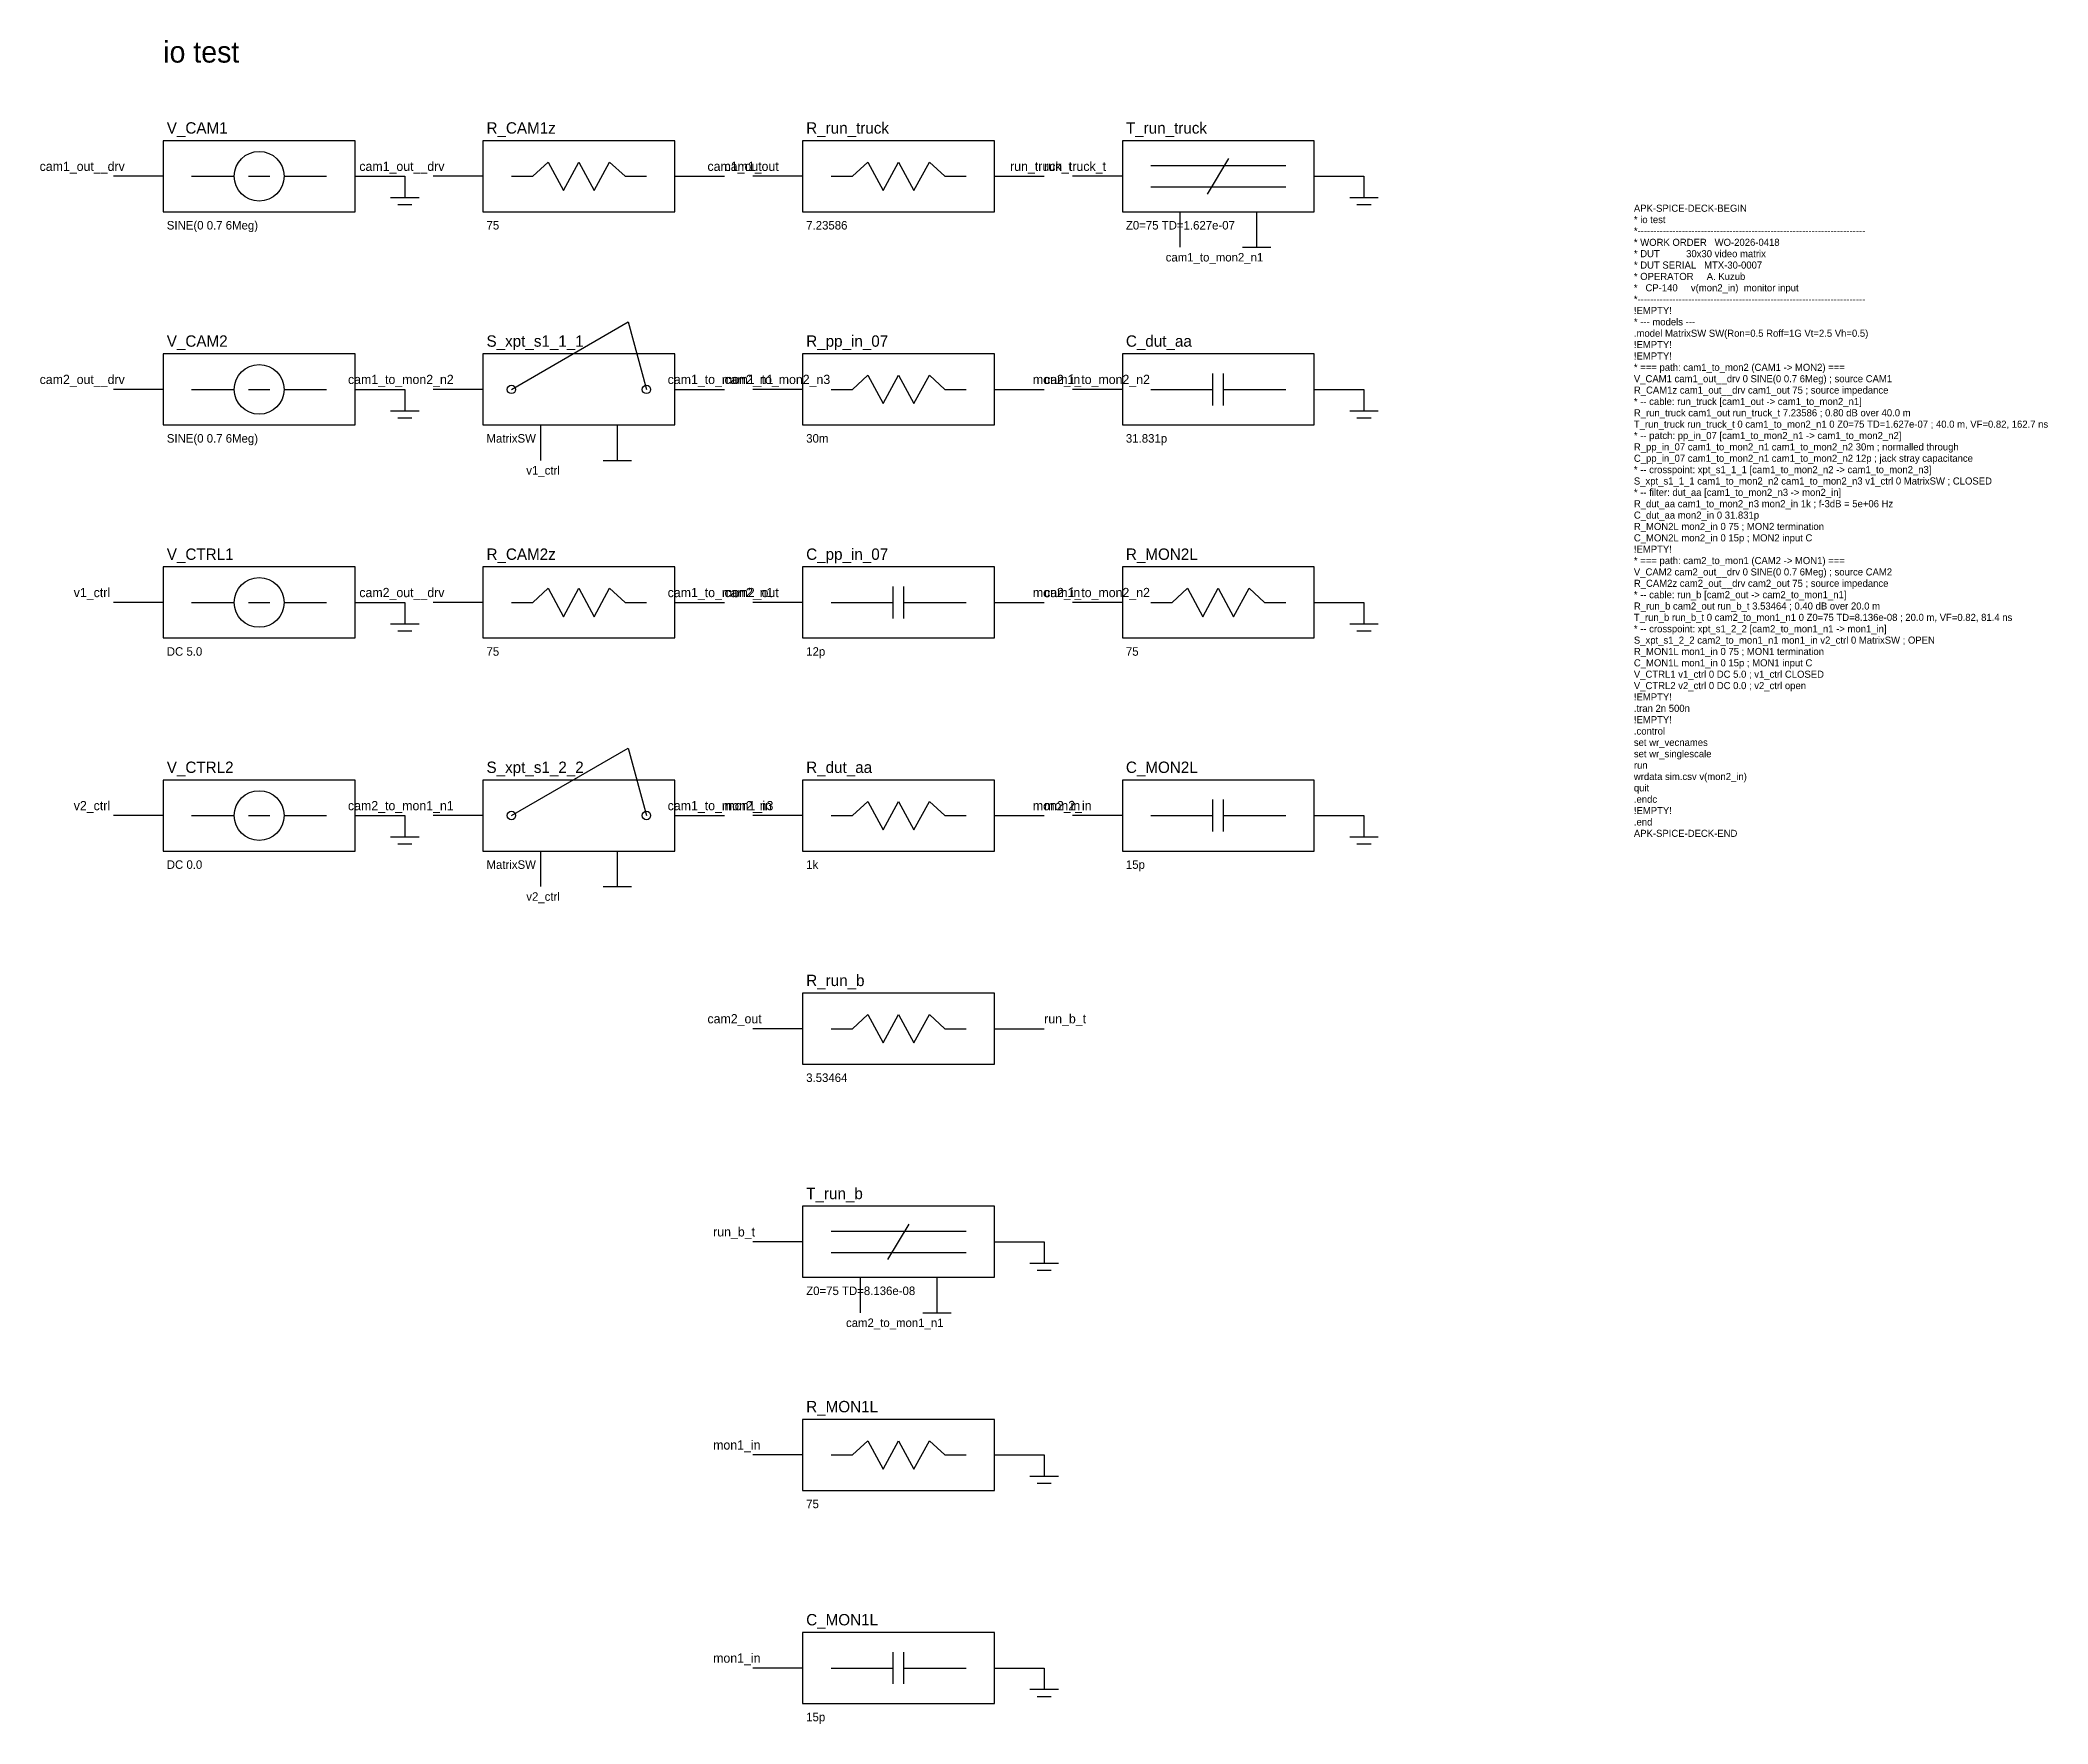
# Model space of a CAD drawing. Extents: x -35 to 531, y -426 to 48.
import ezdxf

# ---------------------------------------------------------------- set-up
doc = ezdxf.new("R2010")
doc.units = 0
for name, color, linetype in [('APK_SPICE', 8, 'CONTINUOUS'), ('LABELS', 2, 'CONTINUOUS'), ('NODES', 7, 'CONTINUOUS'), ('SIG_ACTIVE', 4, 'CONTINUOUS'), ('SIG_OPEN', 1, 'CONTINUOUS')]:
    doc.layers.add(name, color=color, linetype=linetype)

msp = doc.modelspace()

# ---------------------------------------------------------------- linework, layer by layer
at = {"layer": 'SIG_ACTIVE', "color": 4}
for p, q in [((54, 20), (0, 20)), ((0, 20), (0, 0)), ((54, 0), (54, 20)), ((144, 20), (90, 20)), ((90, 20), (90, 0)), ((144, 0), (144, 20)), ((234, 20), (180, 20)), ((180, 20), (180, 0)), ((234, 0), (234, 20)), ((324, 20), (270, 20)), ((270, 20), (270, 0)), ((324, 0), (324, 20)), ((104, 10), (108.333, 14)), ((108.333, 14), (112.667, 6)), ((112.667, 6), (117, 14)), ((117, 14), (121.333, 6)), ((121.333, 6), (125.667, 14)), ((125.667, 14), (130, 10)), ((194, 10), (198.333, 14)), ((198.333, 14), (202.667, 6)), ((202.667, 6), (207, 14)), ((207, 14), (211.333, 6)), ((211.333, 6), (215.667, 14)), ((215.667, 14), (220, 10)), ((278, 13), (316, 13)), ((294, 5), (300, 15)), ((0, 10), (-14, 10)), ((8, 10), (20, 10)), ((24, 10), (30, 10)), ((34, 10), (46, 10)), ((54, 10), (68, 10)), ((68, 10), (68, 4)), ((90, 10), (76, 10)), ((98, 10), (104, 10)), ((130, 10), (136, 10)), ((144, 10), (158, 10)), ((180, 10), (166, 10)), ((188, 10), (194, 10)), ((220, 10), (226, 10)), ((234, 10), (248, 10)), ((270, 10), (256, 10)), ((278, 7), (316, 7)), ((324, 10), (338, 10)), ((338, 10), (338, 4)), ((0, 0), (54, 0)), ((64, 4), (72, 4)), ((66, 2), (70, 2)), ((90, 0), (144, 0)), ((180, 0), (234, 0)), ((270, 0), (324, 0)), ((286.2, 0), (286.2, -10)), ((307.8, 0), (307.8, -10)), ((334, 4), (342, 4)), ((336, 2), (340, 2)), ((303.8, -10), (311.8, -10)), ((54, -40), (0, -40)), ((0, -40), (0, -60)), ((54, -60), (54, -40)), ((234, -40), (180, -40)), ((180, -40), (180, -60)), ((234, -60), (234, -40)), ((324, -40), (270, -40)), ((270, -40), (270, -60)), ((324, -60), (324, -40)), ((0, -50), (-14, -50)), ((8, -50), (20, -50)), ((24, -50), (30, -50)), ((34, -50), (46, -50)), ((54, -50), (68, -50)), ((68, -50), (68, -56)), ((180, -50), (166, -50)), ((188, -50), (194, -50)), ((194, -50), (198.333, -46)), ((198.333, -46), (202.667, -54)), ((202.667, -54), (207, -46)), ((207, -46), (211.333, -54)), ((211.333, -54), (215.667, -46)), ((215.667, -46), (220, -50)), ((220, -50), (226, -50)), ((234, -50), (248, -50)), ((270, -50), (256, -50)), ((278, -50), (295.5, -50)), ((295.5, -54.5), (295.5, -45.5)), ((298.5, -54.5), (298.5, -45.5)), ((298.5, -50), (316, -50)), ((324, -50), (338, -50)), ((338, -50), (338, -56)), ((64, -56), (72, -56)), ((334, -56), (342, -56)), ((0, -60), (54, -60)), ((66, -58), (70, -58)), ((180, -60), (234, -60)), ((270, -60), (324, -60)), ((336, -58), (340, -58)), ((54, -100), (0, -100)), ((0, -100), (0, -120)), ((54, -120), (54, -100)), ((144, -100), (90, -100)), ((90, -100), (90, -120)), ((144, -120), (144, -100)), ((234, -100), (180, -100)), ((180, -100), (180, -120)), ((234, -120), (234, -100)), ((324, -100), (270, -100)), ((270, -100), (270, -120)), ((324, -120), (324, -100)), ((104, -110), (108.333, -106)), ((108.333, -106), (112.667, -114)), ((112.667, -114), (117, -106)), ((117, -106), (121.333, -114)), ((121.333, -114), (125.667, -106)), ((125.667, -106), (130, -110)), ((205.5, -114.5), (205.5, -105.5)), ((208.5, -114.5), (208.5, -105.5)), ((284, -110), (288.333, -106)), ((288.333, -106), (292.667, -114)), ((292.667, -114), (297, -106)), ((297, -106), (301.333, -114)), ((301.333, -114), (305.667, -106)), ((305.667, -106), (310, -110)), ((0, -110), (-14, -110)), ((8, -110), (20, -110)), ((24, -110), (30, -110)), ((34, -110), (46, -110)), ((54, -110), (68, -110)), ((68, -110), (68, -116)), ((90, -110), (76, -110)), ((98, -110), (104, -110)), ((130, -110), (136, -110)), ((144, -110), (158, -110)), ((180, -110), (166, -110)), ((188, -110), (205.5, -110)), ((208.5, -110), (226, -110)), ((234, -110), (248, -110)), ((270, -110), (256, -110)), ((278, -110), (284, -110)), ((310, -110), (316, -110)), ((324, -110), (338, -110)), ((338, -110), (338, -116)), ((64, -116), (72, -116)), ((66, -118), (70, -118)), ((334, -116), (342, -116)), ((336, -118), (340, -118)), ((0, -120), (54, -120)), ((90, -120), (144, -120)), ((180, -120), (234, -120)), ((270, -120), (324, -120)), ((54, -160), (0, -160)), ((0, -160), (0, -180)), ((54, -180), (54, -160)), ((234, -160), (180, -160)), ((180, -160), (180, -180)), ((234, -180), (234, -160)), ((324, -160), (270, -160)), ((270, -160), (270, -180)), ((324, -180), (324, -160)), ((194, -170), (198.333, -166)), ((198.333, -166), (202.667, -174)), ((202.667, -174), (207, -166)), ((207, -166), (211.333, -174)), ((211.333, -174), (215.667, -166)), ((215.667, -166), (220, -170)), ((295.5, -174.5), (295.5, -165.5)), ((298.5, -174.5), (298.5, -165.5)), ((0, -170), (-14, -170)), ((8, -170), (20, -170)), ((24, -170), (30, -170)), ((34, -170), (46, -170)), ((54, -170), (68, -170)), ((68, -170), (68, -176)), ((180, -170), (166, -170)), ((188, -170), (194, -170)), ((220, -170), (226, -170)), ((234, -170), (248, -170)), ((270, -170), (256, -170)), ((278, -170), (295.5, -170)), ((298.5, -170), (316, -170)), ((324, -170), (338, -170)), ((338, -170), (338, -176)), ((0, -180), (54, -180)), ((64, -176), (72, -176)), ((66, -178), (70, -178)), ((180, -180), (234, -180)), ((270, -180), (324, -180)), ((334, -176), (342, -176)), ((336, -178), (340, -178)), ((234, -220), (180, -220)), ((180, -220), (180, -240)), ((234, -240), (234, -220)), ((194, -230), (198.333, -226)), ((198.333, -226), (202.667, -234)), ((202.667, -234), (207, -226)), ((207, -226), (211.333, -234)), ((211.333, -234), (215.667, -226)), ((215.667, -226), (220, -230)), ((180, -230), (166, -230)), ((188, -230), (194, -230)), ((220, -230), (226, -230)), ((234, -230), (248, -230)), ((180, -240), (234, -240)), ((234, -280), (180, -280)), ((180, -280), (180, -300)), ((234, -300), (234, -280)), ((188, -287), (226, -287)), ((204, -295), (210, -285)), ((180, -290), (166, -290)), ((188, -293), (226, -293)), ((234, -290), (248, -290)), ((248, -290), (248, -296)), ((244, -296), (252, -296)), ((246, -298), (250, -298)), ((180, -300), (234, -300)), ((196.2, -300), (196.2, -310)), ((217.8, -300), (217.8, -310)), ((213.8, -310), (221.8, -310)), ((234, -340), (180, -340)), ((180, -340), (180, -360)), ((234, -360), (234, -340)), ((180, -350), (166, -350)), ((188, -350), (194, -350)), ((194, -350), (198.333, -346)), ((198.333, -346), (202.667, -354)), ((202.667, -354), (207, -346)), ((207, -346), (211.333, -354)), ((211.333, -354), (215.667, -346)), ((215.667, -346), (220, -350)), ((220, -350), (226, -350)), ((234, -350), (248, -350)), ((248, -350), (248, -356)), ((244, -356), (252, -356)), ((180, -360), (234, -360)), ((246, -358), (250, -358)), ((234, -400), (180, -400)), ((180, -400), (180, -420)), ((234, -420), (234, -400)), ((205.5, -414.5), (205.5, -405.5)), ((208.5, -414.5), (208.5, -405.5)), ((180, -410), (166, -410)), ((188, -410), (205.5, -410)), ((208.5, -410), (226, -410)), ((234, -410), (248, -410)), ((248, -410), (248, -416)), ((244, -416), (252, -416)), ((246, -418), (250, -418)), ((180, -420), (234, -420))]:
    msp.add_line(p, q, dxfattribs=at)
for centre in [(27, 10), (27, -50), (27, -110), (27, -170)]:
    msp.add_circle(centre, 7, dxfattribs=at)
at = {"layer": 'SIG_OPEN', "color": 1}
for p, q in [((98, -50), (130.909, -31)), ((130.909, -31), (136, -50)), ((144, -40), (90, -40)), ((90, -40), (90, -60)), ((144, -60), (144, -40)), ((90, -50), (76, -50)), ((144, -50), (158, -50)), ((90, -60), (144, -60)), ((106.2, -60), (106.2, -70)), ((127.8, -60), (127.8, -70)), ((123.8, -70), (131.8, -70)), ((98, -170), (130.909, -151)), ((130.909, -151), (136, -170)), ((144, -160), (90, -160)), ((90, -160), (90, -180)), ((144, -180), (144, -160)), ((90, -170), (76, -170)), ((144, -170), (158, -170)), ((90, -180), (144, -180)), ((106.2, -180), (106.2, -190)), ((127.8, -180), (127.8, -190)), ((123.8, -190), (131.8, -190))]:
    msp.add_line(p, q, dxfattribs=at)
for centre in [(98, -50), (136, -50), (98, -170), (136, -170)]:
    msp.add_circle(centre, 1.2, dxfattribs=at)

# ---------------------------------------------------------------- texts
at = {"layer": 'APK_SPICE', "color": 8}
for s, p in [('APK-SPICE-DECK-BEGIN', (414, 0)), ('* io test', (414, -3.2)), ('*------------------------------------------------------------------------', (414, -6.4)), ('* WORK ORDER   WO-2026-0418', (414, -9.6)), ('* DUT          30x30 video matrix', (414, -12.8)), ('* DUT SERIAL   MTX-30-0007', (414, -16)), ('* OPERATOR     A. Kuzub', (414, -19.2)), ('*   CP-140     v(mon2_in)  monitor input', (414, -22.4)), ('*------------------------------------------------------------------------', (414, -25.6)), ('!EMPTY!', (414, -28.8)), ('* --- models ---', (414, -32)), ('.model MatrixSW SW(Ron=0.5 Roff=1G Vt=2.5 Vh=0.5)', (414, -35.2)), ('!EMPTY!', (414, -38.4)), ('* === path: cam1_to_mon2 (CAM1 -> MON2) ===', (414, -44.8)), ('!EMPTY!', (414, -41.6)), ('V_CAM1 cam1_out__drv 0 SINE(0 0.7 6Meg) ; source CAM1', (414, -48)), ('R_CAM1z cam1_out__drv cam1_out 75 ; source impedance', (414, -51.2)), ('* -- cable: run_truck [cam1_out -> cam1_to_mon2_n1]', (414, -54.4)), ('R_run_truck cam1_out run_truck_t 7.23586 ; 0.80 dB over 40.0 m', (414, -57.6)), ('* -- patch: pp_in_07 [cam1_to_mon2_n1 -> cam1_to_mon2_n2]', (414, -64)), ('T_run_truck run_truck_t 0 cam1_to_mon2_n1 0 Z0=75 TD=1.627e-07 ; 40.0 m, VF=0.82, 162.7 ns', (414, -60.8)), ('R_pp_in_07 cam1_to_mon2_n1 cam1_to_mon2_n2 30m ; normalled through', (414, -67.2)), ('* -- crosspoint: xpt_s1_1_1 [cam1_to_mon2_n2 -> cam1_to_mon2_n3]', (414, -73.6)), ('C_pp_in_07 cam1_to_mon2_n1 cam1_to_mon2_n2 12p ; jack stray capacitance', (414, -70.4)), ('* -- filter: dut_aa [cam1_to_mon2_n3 -> mon2_in]', (414, -80)), ('S_xpt_s1_1_1 cam1_to_mon2_n2 cam1_to_mon2_n3 v1_ctrl 0 MatrixSW ; CLOSED', (414, -76.8)), ('C_dut_aa mon2_in 0 31.831p', (414, -86.4)), ('R_dut_aa cam1_to_mon2_n3 mon2_in 1k ; f-3dB = 5e+06 Hz', (414, -83.2)), ('R_MON2L mon2_in 0 75 ; MON2 termination', (414, -89.6)), ('C_MON2L mon2_in 0 15p ; MON2 input C', (414, -92.8)), ('!EMPTY!', (414, -96)), ('V_CAM2 cam2_out__drv 0 SINE(0 0.7 6Meg) ; source CAM2', (414, -102.4)), ('* === path: cam2_to_mon1 (CAM2 -> MON1) ===', (414, -99.2)), ('* -- cable: run_b [cam2_out -> cam2_to_mon1_n1]', (414, -108.8)), ('R_CAM2z cam2_out__drv cam2_out 75 ; source impedance', (414, -105.6)), ('R_run_b cam2_out run_b_t 3.53464 ; 0.40 dB over 20.0 m', (414, -112)), ('* -- crosspoint: xpt_s1_2_2 [cam2_to_mon1_n1 -> mon1_in]', (414, -118.4)), ('T_run_b run_b_t 0 cam2_to_mon1_n1 0 Z0=75 TD=8.136e-08 ; 20.0 m, VF=0.82, 81.4 ns', (414, -115.2)), ('S_xpt_s1_2_2 cam2_to_mon1_n1 mon1_in v2_ctrl 0 MatrixSW ; OPEN', (414, -121.6)), ('R_MON1L mon1_in 0 75 ; MON1 termination', (414, -124.8)), ('V_CTRL1 v1_ctrl 0 DC 5.0 ; v1_ctrl CLOSED', (414, -131.2)), ('C_MON1L mon1_in 0 15p ; MON1 input C', (414, -128)), ('V_CTRL2 v2_ctrl 0 DC 0.0 ; v2_ctrl open', (414, -134.4)), ('!EMPTY!', (414, -137.6)), ('.tran 2n 500n', (414, -140.8)), ('!EMPTY!', (414, -144)), ('.control', (414, -147.2)), ('set wr_vecnames', (414, -150.4)), ('set wr_singlescale', (414, -153.6)), ('wrdata sim.csv v(mon2_in)', (414, -160)), ('run', (414, -156.8)), ('quit', (414, -163.2)), ('!EMPTY!', (414, -169.6)), ('.endc', (414, -166.4)), ('APK-SPICE-DECK-END', (414, -176)), ('.end', (414, -172.8))]:
    msp.add_text(s, height=2, dxfattribs=at).set_placement(p)
at = {"layer": 'LABELS', "color": 2}
for s, height, p in [('io test', 6, (0, 42)), ('V_CAM1', 3.2, (1, 22)), ('R_CAM1z', 3.2, (91, 22)), ('R_run_truck', 3.2, (181, 22)), ('T_run_truck', 3.2, (271, 22)), ('SINE(0 0.7 6Meg)', 2.4, (1, -5)), ('75', 2.4, (91, -5)), ('7.23586', 2.4, (181, -5)), ('Z0=75 TD=1.627e-07', 2.4, (271, -5)), ('V_CAM2', 3.2, (1, -38)), ('S_xpt_s1_1_1', 3.2, (91, -38)), ('R_pp_in_07', 3.2, (181, -38)), ('C_dut_aa', 3.2, (271, -38)), ('SINE(0 0.7 6Meg)', 2.4, (1, -65)), ('MatrixSW', 2.4, (91, -65)), ('30m', 2.4, (181, -65)), ('31.831p', 2.4, (271, -65)), ('V_CTRL1', 3.2, (1, -98)), ('R_CAM2z', 3.2, (91, -98)), ('C_pp_in_07', 3.2, (181, -98)), ('R_MON2L', 3.2, (271, -98)), ('DC 5.0', 2.4, (1, -125)), ('75', 2.4, (91, -125)), ('12p', 2.4, (181, -125)), ('75', 2.4, (271, -125)), ('V_CTRL2', 3.2, (1, -158)), ('S_xpt_s1_2_2', 3.2, (91, -158)), ('R_dut_aa', 3.2, (181, -158)), ('C_MON2L', 3.2, (271, -158)), ('DC 0.0', 2.4, (1, -185)), ('MatrixSW', 2.4, (91, -185)), ('1k', 2.4, (181, -185)), ('15p', 2.4, (271, -185)), ('R_run_b', 3.2, (181, -218)), ('3.53464', 2.4, (181, -245)), ('T_run_b', 3.2, (181, -278)), ('Z0=75 TD=8.136e-08', 2.4, (181, -305)), ('R_MON1L', 3.2, (181, -338)), ('75', 2.4, (181, -365)), ('C_MON1L', 3.2, (181, -398)), ('15p', 2.4, (181, -425))]:
    msp.add_text(s, height=height, dxfattribs=at).set_placement(p)
at = {"layer": 'NODES', "color": 7}
for s, height, p in [('cam1_out__drv', 2.6, (-34.8, 11.5)), ('cam1_out__drv', 2.6, (55.2, 11.5)), ('cam1_out', 2.6, (153.2, 11.5)), ('cam1_out', 2.6, (158, 11.5)), ('run_truck_t', 2.6, (238.4, 11.5)), ('run_truck_t', 2.6, (248, 11.5)), ('cam1_to_mon2_n1', 2.4, (282.2, -14)), ('cam2_out__drv', 2.6, (-34.8, -48.5)), ('cam1_to_mon2_n2', 2.6, (52, -48.5)), ('cam1_to_mon2_n1', 2.6, (142, -48.5)), ('cam1_to_mon2_n3', 2.6, (158, -48.5)), ('mon2_in', 2.6, (244.8, -48.5)), ('cam1_to_mon2_n2', 2.6, (248, -48.5)), ('v1_ctrl', 2.4, (102.2, -74)), ('v1_ctrl', 2.6, (-25.2, -108.5)), ('cam2_out__drv', 2.6, (55.2, -108.5)), ('cam1_to_mon2_n1', 2.6, (142, -108.5)), ('cam2_out', 2.6, (158, -108.5)), ('mon2_in', 2.6, (244.8, -108.5)), ('cam1_to_mon2_n2', 2.6, (248, -108.5)), ('v2_ctrl', 2.6, (-25.2, -168.5)), ('cam2_to_mon1_n1', 2.6, (52, -168.5)), ('cam1_to_mon2_n3', 2.6, (142, -168.5)), ('mon1_in', 2.6, (158, -168.5)), ('mon2_in', 2.6, (244.8, -168.5)), ('mon2_in', 2.6, (248, -168.5)), ('v2_ctrl', 2.4, (102.2, -194)), ('cam2_out', 2.6, (153.2, -228.5)), ('run_b_t', 2.6, (248, -228.5)), ('run_b_t', 2.6, (154.8, -288.5)), ('cam2_to_mon1_n1', 2.4, (192.2, -314)), ('mon1_in', 2.6, (154.8, -348.5)), ('mon1_in', 2.6, (154.8, -408.5))]:
    msp.add_text(s, height=height, dxfattribs=at).set_placement(p)

doc.saveas('drawing.dxf')
